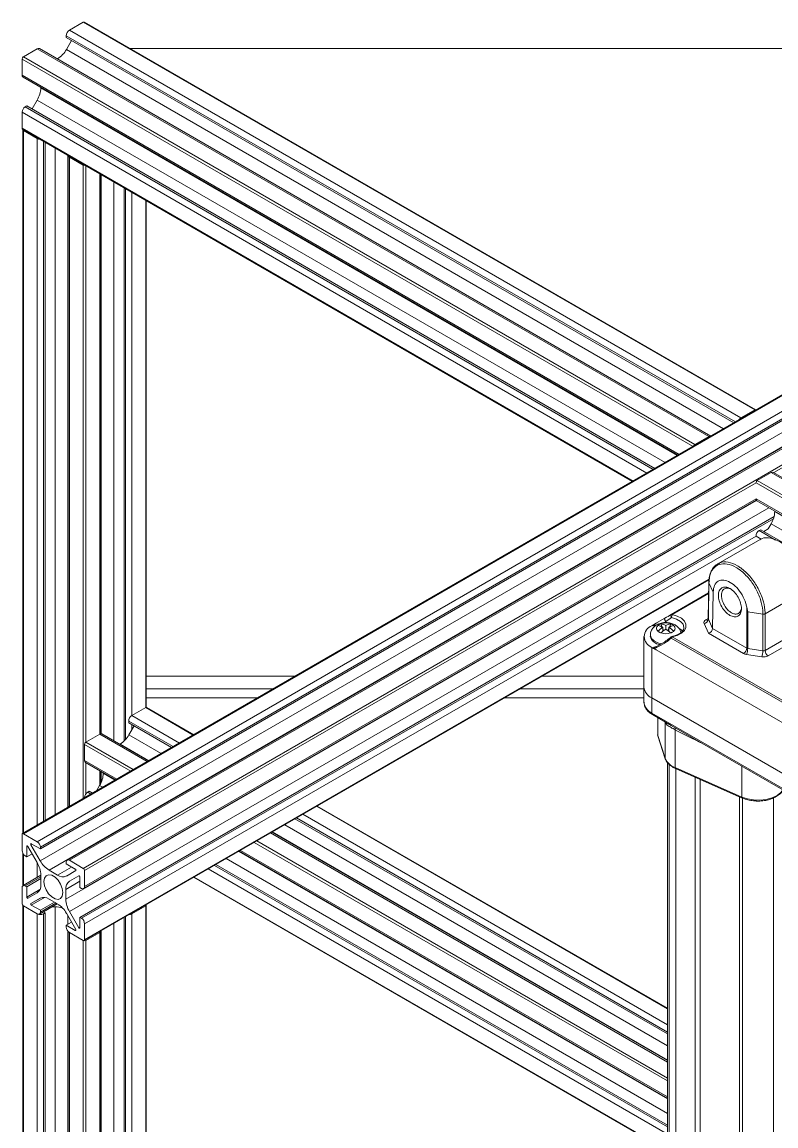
# Model space of a CAD drawing. Header units: millimetres. Extents: x -489 to 1607, y 116 to 1738.
# Drawn here: x 1122.7 to 1293.4, y 1488 to 1737.8 of the extents above; entities that cross this region are included whole.
import ezdxf

# ---------------------------------------------------------------- set-up
doc = ezdxf.new("R2010")
doc.units = ezdxf.units.MM

msp = doc.modelspace()

# ---------------------------------------------------------------- linework, layer by layer
at = {"color": 7, "linetype": 'Continuous', "lineweight": 15}
for p, q in [((1441.03, 1737.81), (1122.83, 1554.12)), ((1441.23, 1737.79), (1123.03, 1554.1)), ((1136.61, 1737.79), (1133.46, 1735.98)), ((1288.64, 1650.03), (1136.61, 1737.79)), ((1288.84, 1650.05), (1136.81, 1737.81)), ((1126.18, 1552.28), (1444.38, 1735.98)), ((1126.89, 1551.06), (1445.08, 1734.75)), ((1445.08, 1734.34), (1126.89, 1550.65)), ((1132.76, 1734.75), (1132.76, 1734.34)), ((1283.89, 1647.1), (1132.76, 1734.34)), ((1133.46, 1735.98), (1285.49, 1648.21)), ((1126.18, 1731.77), (1123.03, 1729.95)), ((1278.21, 1644.01), (1126.18, 1731.77)), ((1278.67, 1644.08), (1126.68, 1731.82)), ((1133.95, 1733.65), (1132.79, 1731.64)), ((1451.16, 1731.82), (1132.96, 1548.13)), ((1451.66, 1731.77), (1133.46, 1548.08)), ((1430.67, 1731.83), (1147.17, 1731.83)), ((1122.75, 1729.46), (1122.75, 1725.83)), ((1123.03, 1729.95), (1275.06, 1642.19)), ((1126.85, 1547.95), (1445.05, 1731.64)), ((1447.05, 1729.53), (1128.85, 1545.84)), ((1130.79, 1729.53), (1130.72, 1729.49)), ((1136.61, 1546.26), (1454.81, 1729.95)), ((1122.96, 1725.37), (1271.22, 1639.78)), ((1126.99, 1723.04), (1126.99, 1722.96)), ((1126.16, 1720.17), (1125, 1718.16)), ((1122.75, 1717.42), (1122.75, 1713.79)), ((1123.81, 1718.85), (1123.46, 1718.65)), ((1123.81, 1718.85), (1266, 1636.77)), ((1122.83, 1713.6), (1260.96, 1633.86)), ((1122.92, 1713.46), (1122.92, 1554.17)), ((1126.18, 1711.48), (1123.03, 1713.3)), ((1127.95, 1710.65), (1127.95, 1557.07)), ((1133.17, 1707.64), (1133.17, 1560.09)), ((1136.61, 1705.46), (1133.46, 1707.28)), ((1140.61, 1576.73), (1140.61, 1703.34)), ((1145.84, 1575.09), (1145.84, 1700.32)), ((1150.87, 1582.69), (1150.87, 1697.42)), ((1288.64, 1650.03), (1285.49, 1648.21)), ((1278.21, 1644.01), (1275.06, 1642.19)), ((1292.35, 1635.84), (1289.2, 1634.03)), ((1444.38, 1548.08), (1292.35, 1635.84)), ((1444.88, 1548.13), (1292.85, 1635.89)), ((1289.2, 1634.03), (1441.23, 1546.26)), ((1136.68, 1541.68), (1288.98, 1629.6)), ((1289.13, 1629.44), (1441.16, 1541.68)), ((1293.16, 1627.12), (1293.16, 1627.03)), ((1293.16, 1627.03), (1445.19, 1539.26)), ((1135.83, 1535.16), (1293.01, 1625.9)), ((1292.33, 1624.24), (1291.67, 1623.08)), ((1444.36, 1536.48), (1292.33, 1624.24)), ((1289.98, 1622.92), (1289.63, 1622.72)), ((1289.98, 1622.92), (1442.01, 1535.16)), ((1289.86, 1620.73), (1280.25, 1615.19)), ((1280.31, 1615.09), (1280.48, 1615.21)), ((1136.81, 1529.91), (1278.29, 1611.59)), ((1278.24, 1611.13), (1278.12, 1602.72)), ((1278.26, 1610.88), (1278.13, 1602.64)), ((1278.26, 1610.88), (1279.22, 1608.8)), ((1300.54, 1609.41), (1290.98, 1603.89)), ((1269.72, 1603.72), (1278.2, 1608.62)), ((1279.22, 1608.8), (1279.09, 1600.58)), ((1286.81, 1605.4), (1287.04, 1604.34)), ((1286.81, 1596.12), (1286.81, 1605.4)), ((1290.49, 1603.82), (1287.04, 1604.34)), ((1287.04, 1604.34), (1287.04, 1596.04)), ((1266.05, 1601.6), (1268.25, 1602.87)), ((1269.71, 1603.72), (1269.73, 1603.73)), ((1278.13, 1602.64), (1279.09, 1600.57)), ((1290.49, 1595.51), (1290.49, 1603.82)), ((1290.98, 1603.89), (1290.98, 1595.58)), ((1265.32, 1601.18), (1265.72, 1601.41)), ((1266.69, 1601.22), (1266.77, 1601.27)), ((1266.7, 1601.22), (1266.69, 1601.22)), ((1266.7, 1599.96), (1266.69, 1599.95)), ((1266.77, 1599.91), (1266.69, 1599.95)), ((1267.31, 1601.59), (1267.4, 1601.63)), ((1267.4, 1599.54), (1267.31, 1599.59)), ((1267.41, 1601.63), (1267.4, 1601.63)), ((1267.69, 1600.87), (1267.4, 1601.63)), ((1267.41, 1599.55), (1267.4, 1599.54)), ((1267.79, 1599.89), (1267.79, 1600.82)), ((1268.01, 1600.06), (1267.79, 1600.61)), ((1268.5, 1600.42), (1268.5, 1601.23)), ((1268.99, 1600.06), (1269.21, 1600.61)), ((1269.21, 1599.89), (1269.21, 1600.82)), ((1269.31, 1600.87), (1269.6, 1601.63)), ((1269.6, 1601.63), (1269.59, 1601.63)), ((1269.6, 1599.54), (1269.59, 1599.55)), ((1269.6, 1601.63), (1269.68, 1601.59)), ((1269.68, 1599.59), (1269.6, 1599.54)), ((1270.23, 1601.27), (1270.31, 1601.22)), ((1270.31, 1599.95), (1270.23, 1599.91)), ((1270.31, 1601.22), (1270.3, 1601.22)), ((1270.31, 1599.95), (1270.3, 1599.96)), ((1278.2, 1599.47), (1277.17, 1601.69)), ((1286.11, 1594.9), (1278.2, 1599.47)), ((1279.09, 1600.58), (1286.81, 1596.12)), ((1290.98, 1595.58), (1300.66, 1601.17)), ((1301.78, 1600.19), (1291.68, 1594.37)), ((1263.56, 1598.73), (1263.56, 1587.3)), ((1265, 1599.03), (1265, 1598.81)), ((1268.25, 1597.56), (1266.05, 1596.29)), ((1268.25, 1597.27), (1266.05, 1596)), ((1301.98, 1579.77), (1269.72, 1598.4)), ((1269.87, 1598.75), (1269.87, 1598.75)), ((1269.97, 1598.66), (1302.23, 1580.04)), ((1265.32, 1584.85), (1265.32, 1596.28)), ((1265.72, 1596.05), (1265.32, 1596.28)), ((1299.97, 1576.28), (1266.35, 1595.69)), ((1290.24, 1594.14), (1286.78, 1594.68)), ((1287.04, 1596.04), (1290.49, 1595.51)), ((1150.87, 1589.78), (1184.61, 1589.78)), ((1240.52, 1589.78), (1263.56, 1589.78)), ((1150.87, 1586.89), (1179.61, 1586.89)), ((1235.52, 1586.89), (1263.56, 1586.89)), ((1263.56, 1587.3), (1263.56, 1583.87)), ((1176.07, 1584.85), (1150.87, 1584.85)), ((1263.56, 1584.85), (1231.98, 1584.85)), ((1299.97, 1564.85), (1265.32, 1584.85)), ((1265.32, 1584.85), (1265.32, 1581.42)), ((1150.75, 1582.65), (1147.6, 1580.83)), ((1161.62, 1576.51), (1150.95, 1582.67)), ((1146.9, 1579.61), (1146.9, 1579.2)), ((1265.32, 1581.42), (1299.97, 1561.42)), ((1265.48, 1581.05), (1269.71, 1578.62)), ((1266.66, 1580.38), (1266.66, 1576.57)), ((1268.36, 1579.35), (1268.36, 1571.18)), ((1156.59, 1573.61), (1146.9, 1579.2)), ((1148.09, 1578.51), (1146.93, 1576.5)), ((1269.71, 1578.62), (1300.13, 1561.05)), ((1270.62, 1577.6), (1270.62, 1569.06)), ((1136.89, 1574.32), (1136.89, 1570.69)), ((1140.32, 1576.63), (1137.17, 1574.81)), ((1151.37, 1570.59), (1140.82, 1576.68)), ((1144.93, 1574.39), (1144.86, 1574.35)), ((1266.69, 1576.36), (1268.36, 1571.18)), ((1266.71, 1576.26), (1268.37, 1571.08)), ((1137.1, 1570.23), (1143.92, 1566.29)), ((1268.88, 1570.22), (1268.88, 1464.11)), ((1140.61, 1565.63), (1140.61, 1568.2)), ((1141.13, 1567.9), (1141.13, 1567.81)), ((1270.62, 1569.06), (1285.72, 1562.41)), ((1270.72, 1568.83), (1285.82, 1562.18)), ((1270.76, 1568.82), (1270.76, 1458.31)), ((1140.31, 1565.03), (1139.6, 1563.8)), ((1136.89, 1562.28), (1136.89, 1562.24)), ((1137.95, 1563.71), (1137.6, 1563.5)), ((1137.95, 1563.71), (1138.7, 1563.28)), ((1268.88, 1514.59), (1189.58, 1560.37)), ((1268.88, 1508.78), (1184.54, 1557.47)), ((1268.88, 1502.75), (1179.32, 1554.45)), ((1122.75, 1553.94), (1122.75, 1550.3)), ((1126.18, 1552.28), (1123.03, 1554.1)), ((1124.84, 1551.83), (1126.89, 1550.65)), ((1122.92, 1549.68), (1122.92, 1542.32)), ((1123.81, 1548.87), (1123.81, 1551.24)), ((1123.81, 1548.87), (1125, 1549.56)), ((1124.05, 1551.21), (1126.16, 1547.56)), ((1126.85, 1547.95), (1124.74, 1551.61)), ((1126.89, 1551.06), (1126.89, 1550.65)), ((1171.88, 1550.16), (1268.88, 1494.16)), ((1123.81, 1548.87), (1123.46, 1549.08)), ((1132.76, 1547.26), (1132.76, 1547.67)), ((1132.76, 1547.26), (1134.8, 1546.08)), ((1136.61, 1546.26), (1133.46, 1548.08)), ((1166.65, 1547.14), (1268.88, 1488.13)), ((1126.99, 1544.68), (1122.96, 1542.35)), ((1126.99, 1544.77), (1126.99, 1542.53)), ((1130.79, 1544.72), (1128.85, 1545.84)), ((1134.9, 1545.74), (1132.79, 1544.52)), ((1133.48, 1543.33), (1135.59, 1544.55)), ((1135.83, 1544.3), (1135.83, 1541.93)), ((1136.89, 1542.14), (1136.89, 1545.77)), ((1122.75, 1541.89), (1122.75, 1538.26)), ((1123.46, 1542.3), (1123.81, 1542.1)), ((1126.99, 1543.93), (1123.81, 1542.1)), ((1123.81, 1539.73), (1123.81, 1542.1)), ((1136.18, 1541.73), (1135.83, 1541.93)), ((1161.62, 1544.23), (1268.88, 1482.32)), ((1126.16, 1540.7), (1124.05, 1539.48)), ((1124.74, 1538.29), (1126.85, 1539.51)), ((1128.85, 1539.31), (1130.79, 1538.19)), ((1132.65, 1539.26), (1132.65, 1541.5)), ((1122.92, 1537.87), (1122.92, 1378.71)), ((1126.18, 1535.95), (1123.03, 1537.77)), ((1123.03, 1537.77), (1123.03, 1378.54)), ((1126.89, 1536.77), (1124.84, 1537.95)), ((1126.68, 1535.9), (1130.72, 1538.23)), ((1126.89, 1536.77), (1130.07, 1538.61)), ((1126.89, 1536.77), (1126.89, 1536.36)), ((1130.27, 1537.54), (1129.51, 1537.54)), ((1130.27, 1378.31), (1130.27, 1537.54)), ((1150.75, 1537.77), (1147.6, 1535.95)), ((1150.75, 1378.54), (1150.75, 1537.77)), ((1150.87, 1481.07), (1150.87, 1538.03)), ((1150.87, 1378.71), (1150.87, 1537.93)), ((1126.18, 1376.73), (1126.18, 1535.95)), ((1127.53, 1536.4), (1127.95, 1536.16)), ((1127.95, 1536.16), (1127.59, 1535.95)), ((1127.59, 1376.73), (1127.59, 1535.95)), ((1127.95, 1536.16), (1127.95, 1376.93)), ((1132.79, 1536.08), (1134.9, 1532.42)), ((1135.59, 1532.82), (1133.48, 1536.48)), ((1135.83, 1535.16), (1135.83, 1532.79)), ((1135.83, 1535.16), (1136.18, 1534.95)), ((1145.84, 1376.93), (1145.84, 1535.12)), ((1147.6, 1535.95), (1147.6, 1376.73)), ((1133.95, 1534.07), (1132.76, 1533.38)), ((1132.76, 1532.97), (1132.76, 1533.38)), ((1134.8, 1532.2), (1132.76, 1533.38)), ((1133.17, 1531.99), (1133.17, 1372.93)), ((1136.61, 1529.93), (1133.46, 1531.75)), ((1133.46, 1531.75), (1133.46, 1372.52)), ((1136.89, 1530.09), (1136.89, 1533.73)), ((1140.32, 1531.75), (1137.17, 1529.93)), ((1140.32, 1372.52), (1140.32, 1531.75)), ((1140.61, 1372.93), (1140.61, 1532.11)), ((1136.61, 1370.71), (1136.61, 1529.93)), ((1137.17, 1529.93), (1137.17, 1370.71))]:
    msp.add_line(p, q, dxfattribs=at)
at = {"color": 8, "linetype": 'Continuous', "lineweight": 15}
for p, q in [((1284.24, 1647.3), (1132.76, 1734.75)), ((1274.66, 1641.77), (1122.75, 1729.46)), ((1278.74, 1644.12), (1130.79, 1729.53)), ((1132.79, 1731.64), (1281.57, 1645.76)), ((1122.75, 1725.83), (1271.51, 1639.95)), ((1126.99, 1722.96), (1271.14, 1639.74)), ((1268.32, 1638.11), (1126.16, 1720.17)), ((1264.23, 1635.75), (1122.75, 1717.42)), ((1265.64, 1636.56), (1123.46, 1718.65)), ((1122.75, 1713.79), (1261.08, 1633.93)), ((1123.03, 1713.3), (1123.03, 1554.24)), ((1126.18, 1556.05), (1126.18, 1711.48)), ((1127.59, 1556.87), (1127.59, 1710.86)), ((1130.27, 1558.41), (1130.27, 1709.31)), ((1133.09, 1707.68), (1133.09, 1560.04)), ((1133.46, 1707.28), (1133.46, 1560.26)), ((1136.61, 1562.07), (1136.61, 1705.46)), ((1137.17, 1705.32), (1137.17, 1574.81)), ((1140.32, 1576.63), (1140.32, 1703.51)), ((1140.69, 1576.72), (1140.69, 1703.3)), ((1143.52, 1701.66), (1143.52, 1575.12)), ((1146.19, 1575.46), (1146.19, 1700.12)), ((1147.6, 1699.3), (1147.6, 1580.83)), ((1150.75, 1582.65), (1150.75, 1697.49)), ((1299.07, 1639.39), (1292.93, 1635.85)), ((1288.92, 1633.54), (1136.89, 1545.77)), ((1440.95, 1545.77), (1288.92, 1633.54)), ((1132.65, 1539.26), (1289.02, 1629.54)), ((1136.89, 1542.14), (1288.92, 1629.9)), ((1288.92, 1629.9), (1440.95, 1542.14)), ((1291.82, 1627.89), (1133.48, 1536.48)), ((1136.18, 1534.95), (1292.87, 1625.4)), ((1293.33, 1620.58), (1289.63, 1622.72)), ((1291.66, 1623.08), (1290.69, 1622.51)), ((1288.92, 1621.49), (1136.89, 1533.73)), ((1290.1, 1620.81), (1288.92, 1621.49)), ((1136.89, 1530.09), (1278.3, 1611.73)), ((1278.2, 1608.45), (1269.97, 1603.7)), ((1268.5, 1602.15), (1267.97, 1601.85)), ((1268.5, 1601.87), (1268.5, 1602.15)), ((1277.55, 1602.52), (1278.12, 1602.85)), ((1271.94, 1599.66), (1271.89, 1599.72)), ((1161.5, 1576.44), (1150.75, 1582.65)), ((1156.94, 1573.81), (1146.9, 1579.61)), ((1147.6, 1580.83), (1158.36, 1574.63)), ((1266.69, 1580.36), (1266.69, 1576.36)), ((1268.36, 1579.4), (1268.36, 1579.35)), ((1147.6, 1578.79), (1147.6, 1577.67)), ((1147.36, 1568.28), (1136.89, 1574.32)), ((1137.17, 1574.81), (1147.93, 1568.61)), ((1151.07, 1570.42), (1140.32, 1576.63)), ((1151.44, 1570.63), (1144.93, 1574.39)), ((1146.93, 1576.5), (1154.27, 1572.27)), ((1136.89, 1570.69), (1144.21, 1566.46)), ((1137.17, 1570.19), (1137.17, 1563.1)), ((1269.27, 1569.77), (1269.27, 1463.26)), ((1285.72, 1569.37), (1285.72, 1562.41)), ((1140.32, 1565.05), (1140.32, 1568.37)), ((1140.69, 1565.8), (1140.69, 1568.16)), ((1141.13, 1567.81), (1143.84, 1566.25)), ((1275.15, 1566.88), (1275.15, 1456.36)), ((1141.02, 1564.62), (1140.31, 1565.03)), ((1276.28, 1566.38), (1276.28, 1456.09)), ((1276.3, 1566.38), (1276.3, 1456.07)), ((1136.93, 1562.26), (1136.89, 1562.28)), ((1138.34, 1563.07), (1137.6, 1563.5)), ((1285.15, 1562.48), (1285.15, 1452.02)), ((1285.87, 1562.17), (1285.87, 1451.51)), ((1292.85, 1562.17), (1292.85, 1451.51)), ((1268.88, 1514.46), (1189.46, 1560.31)), ((1268.88, 1509.19), (1184.9, 1557.67)), ((1186.31, 1558.49), (1268.88, 1510.82)), ((1268.88, 1502.41), (1179.03, 1554.28)), ((1268.88, 1502.84), (1179.4, 1554.5)), ((1182.22, 1556.13), (1268.88, 1506.1)), ((1124.98, 1551.75), (1124.74, 1551.61)), ((1268.88, 1498.13), (1175.32, 1552.14)), ((1175.88, 1552.47), (1268.88, 1498.78)), ((1123.03, 1549.49), (1123.03, 1542.39)), ((1123.95, 1551.32), (1123.81, 1551.24)), ((1171.8, 1550.11), (1268.88, 1494.07)), ((1172.17, 1550.32), (1268.88, 1494.5)), ((1126.18, 1544.21), (1126.18, 1547.53)), ((1268.88, 1487.72), (1166.3, 1546.94)), ((1268.88, 1490.8), (1168.97, 1548.48)), ((1123.46, 1542.3), (1126.99, 1544.34)), ((1130.79, 1544.72), (1133.97, 1546.56)), ((1133.48, 1543.33), (1135.6, 1544.56)), ((1161.74, 1544.3), (1268.88, 1482.45)), ((1268.88, 1486.08), (1164.88, 1546.12)), ((1135.83, 1543.34), (1132.65, 1541.5)), ((1123.81, 1539.73), (1126.8, 1541.46)), ((1124.74, 1538.29), (1126.88, 1539.52)), ((1127.83, 1539.68), (1124.84, 1537.95)), ((1126.89, 1536.36), (1130.42, 1538.4)), ((1133.09, 1535.55), (1133.09, 1533.58)), ((1146.19, 1376.73), (1146.19, 1535.33)), ((1133.09, 1532.08), (1133.09, 1377.63)), ((1134.8, 1532.2), (1134.94, 1532.28)), ((1135.59, 1532.82), (1135.83, 1532.96)), ((1140.69, 1377.63), (1140.69, 1532.15)), ((1143.52, 1533.78), (1143.52, 1378.31))]:
    msp.add_line(p, q, dxfattribs=at)
at = {"color": 7, "linetype": 'Continuous', "lineweight": 15, "flags": 128}
for points in [[(1122.75, 1713.79), (1122.76, 1713.73), (1122.77, 1713.67), (1122.8, 1713.63), (1122.83, 1713.6), (1122.83, 1713.6)], [(1268.25, 1602.87), (1268.22, 1602.84), (1268.21, 1602.77), (1268.22, 1602.69), (1268.25, 1602.58), (1268.3, 1602.47), (1268.36, 1602.36), (1268.42, 1602.25), (1268.5, 1602.15)], [(1269.81, 1603.02), (1269.74, 1603.11), (1269.68, 1603.21), (1269.64, 1603.32), (1269.62, 1603.42), (1269.62, 1603.52), (1269.63, 1603.61), (1269.67, 1603.68), (1269.72, 1603.72)], [(1269.97, 1603.7), (1271.1, 1603.37), (1272.04, 1602.88), (1272.71, 1602.25), (1273.06, 1601.55), (1273.06, 1600.81), (1272.71, 1600.11), (1272.04, 1599.49), (1271.1, 1598.99), (1269.97, 1598.66)], [(1271.4, 1600.65), (1271.82, 1600.37), (1272.25, 1599.93)], [(1266.66, 1576.57), (1266.66, 1576.5), (1266.69, 1576.36)], [(1266.69, 1576.36), (1266.7, 1576.28), (1266.71, 1576.26)], [(1268.36, 1571.18), (1268.37, 1571.1), (1268.37, 1571.08)], [(1124.74, 1551.61), (1124.72, 1551.66), (1124.7, 1551.72), (1124.7, 1551.77), (1124.71, 1551.81), (1124.73, 1551.84), (1124.76, 1551.85), (1124.8, 1551.85), (1124.84, 1551.83)], [(1123.81, 1551.24), (1123.82, 1551.28), (1123.83, 1551.31), (1123.86, 1551.33), (1123.9, 1551.34), (1123.94, 1551.33), (1123.98, 1551.3), (1124.02, 1551.26), (1124.05, 1551.21)], [(1131.98, 1540.77), (1131.85, 1539.99), (1131.47, 1539.46), (1130.9, 1539.24), (1130.2, 1539.35), (1129.45, 1539.78), (1128.74, 1540.48), (1128.17, 1541.37), (1127.79, 1542.33), (1127.66, 1543.26), (1127.79, 1544.04), (1128.17, 1544.57), (1128.74, 1544.8), (1129.45, 1544.68), (1130.2, 1544.25), (1130.9, 1543.55), (1131.47, 1542.66), (1131.85, 1541.7), (1131.98, 1540.77)], [(1134.8, 1546.08), (1134.84, 1546.05), (1134.88, 1546.01), (1134.91, 1545.96), (1134.93, 1545.9), (1134.94, 1545.85), (1134.94, 1545.81), (1134.93, 1545.77), (1134.9, 1545.74)], [(1135.59, 1544.55), (1135.62, 1544.56), (1135.66, 1544.56), (1135.7, 1544.53), (1135.74, 1544.5), (1135.78, 1544.45), (1135.81, 1544.4), (1135.83, 1544.35), (1135.83, 1544.3)], [(1124.05, 1539.48), (1124.02, 1539.47), (1123.98, 1539.48), (1123.94, 1539.5), (1123.9, 1539.53), (1123.86, 1539.58), (1123.83, 1539.63), (1123.82, 1539.68), (1123.81, 1539.73)], [(1124.84, 1537.95), (1124.8, 1537.98), (1124.76, 1538.02), (1124.73, 1538.07), (1124.71, 1538.13), (1124.7, 1538.18), (1124.7, 1538.23), (1124.72, 1538.26), (1124.74, 1538.29)], [(1134.9, 1532.42), (1134.93, 1532.37), (1134.94, 1532.31), (1134.94, 1532.27), (1134.93, 1532.23), (1134.91, 1532.2), (1134.88, 1532.18), (1134.84, 1532.18), (1134.8, 1532.2)], [(1135.83, 1532.79), (1135.83, 1532.75), (1135.81, 1532.72), (1135.78, 1532.7), (1135.74, 1532.69), (1135.7, 1532.71), (1135.66, 1532.73), (1135.62, 1532.77), (1135.59, 1532.82)]]:
    msp.add_lwpolyline(points, dxfattribs=at)
at = {"color": 8, "linetype": 'Continuous', "lineweight": 15, "flags": 128}
for points in [[(1272.6, 1600.75), (1272.6, 1600.77), (1272.4, 1601.5), (1271.83, 1602.15), (1270.94, 1602.68), (1269.81, 1603.02)], [(1265, 1599.03), (1265, 1598.95), (1265.24, 1598.3), (1265.83, 1597.73), (1266.71, 1597.3), (1267.46, 1597.1)], [(1268.25, 1597.56), (1268.25, 1597.56), (1268.22, 1597.53), (1268.21, 1597.46), (1268.22, 1597.38), (1268.25, 1597.27)], [(1269.72, 1598.4), (1269.67, 1598.48), (1269.63, 1598.54), (1269.62, 1598.58), (1269.62, 1598.61), (1269.62, 1598.62)], [(1269.87, 1598.75), (1269.88, 1598.75), (1269.91, 1598.74), (1269.94, 1598.71), (1269.97, 1598.66)], [(1265.32, 1581.42), (1265.33, 1581.3), (1265.36, 1581.2), (1265.41, 1581.11), (1265.48, 1581.05), (1265.48, 1581.05)], [(1285.72, 1562.41), (1286.97, 1561.99), (1288.37, 1561.75), (1289.81, 1561.71), (1291.24, 1561.88), (1292.55, 1562.23), (1293.68, 1562.76), (1294.55, 1563.43), (1295.01, 1564.01)]]:
    msp.add_lwpolyline(points, dxfattribs=at)
at = {"color": 7, "linetype": 'Continuous', "lineweight": 15}
for centre, radius, start, end in [((1136.73, 1737.63), 0.201, 65.6864, 125.6272), ((1134.29, 1734.68), 1.54, 122.603, 177.3965), ((1126.47, 1731.36), 0.503, 65.6849, 125.6249), ((1123.36, 1729.44), 0.615, 122.5967, 177.3996), ((1127.74, 1734.43), 5.77, 301.9557, 331.1438), ((1123.23, 1725.77), 0.479, 172.741, 235.9464), ((1121.22, 1723.15), 5.77, 328.856, 358.0437), ((1124.29, 1717.35), 1.54, 122.6054, 177.3946), ((1123.09, 1713.46), 0.173, 151.4507, 249.7241), ((1126.85, 1712.73), 1.42, 241.8375, 268.0503), ((1133.68, 1707.75), 0.524, 192.8421, 244.9769), ((1136.89, 1706.01), 0.618, 242.6984, 283.0312), ((1288.75, 1649.9), 0.173, 31.4721, 129.7067), ((1286.24, 1647.01), 1.42, 121.8296, 148.0478), ((1275.39, 1641.67), 0.618, 122.6939, 163.0258), ((1278.51, 1643.58), 0.524, 72.8429, 124.9701), ((1292.64, 1635.43), 0.503, 65.6849, 125.6249), ((1289.53, 1633.51), 0.615, 122.5967, 177.3996), ((1289.4, 1629.84), 0.479, 172.741, 235.9464), ((1287.39, 1627.22), 5.77, 328.856, 358.0437), ((1290.46, 1621.42), 1.54, 122.6054, 177.3946), ((1268.5, 1598.37), 3.43, 71.5152, 108.4848), ((1269.82, 1603.49), 0.252, 54.3892, 114.3063), ((1271.37, 1603.01), 1.56, 153.8505, 179.7748), ((1277.05, 1602.77), 1.09, 276.1131, 353.3136), ((1266.25, 1598.73), 2.62, 110.7834, 249.2164), ((1267.22, 1600.59), 0.812, 129.2924, 230.7076), ((1265.6, 1596.46), 4.88, 63.2737, 76.891), ((1272.45, 1593.82), 8.41, 123.6526, 133.1221), ((1268.01, 1599.75), 1.97, 110.7485, 129.2461), ((1269.39, 1597.36), 4.72, 116.1459, 123.8487), ((1268.01, 1601.43), 1.97, 230.7527, 249.2527), ((1258.21, 1584.44), 17.67, 58.9757, 61.0296), ((1266.3, 1596.87), 4.88, 63.2737, 76.891), ((1273.16, 1593.41), 8.41, 123.6526, 133.1221), ((1268.5, 1602.81), 3.43, 251.5151, 288.4853), ((1270.7, 1596.87), 4.88, 103.1089, 116.7265), ((1263.84, 1593.41), 8.41, 46.878, 56.3472), ((1271.4, 1596.46), 4.88, 103.1089, 116.7265), ((1264.54, 1593.82), 8.41, 46.878, 56.3472), ((1268.99, 1599.75), 1.97, 50.7527, 69.2527), ((1267.61, 1597.36), 4.72, 56.1513, 63.8541), ((1268.99, 1601.43), 1.97, 290.7519, 309.2427), ((1278.75, 1584.51), 17.59, 118.9657, 121.0289), ((1269.78, 1600.59), 0.812, 309.2912, 50.7078), ((1267.36, 1599.36), 2.43, 193.1007, 265.548), ((1269.97, 1598.26), 0.5, 101.0153, 134.0308), ((1270.35, 1598.05), 0.722, 121.9584, 151.1406), ((1285.28, 1596.2), 1.54, 302.6289, 357.083), ((1283.23, 1596.06), 3.81, 338.7667, 359.7477), ((1286.68, 1595.52), 3.81, 338.7679, 359.7456), ((1292.51, 1595.66), 1.54, 182.9165, 237.3717), ((1266.56, 1587.6), 3.02, 185.6949, 245.625), ((1150.87, 1582.49), 0.201, 65.7036, 125.61), ((1148.43, 1579.54), 1.54, 122.6052, 177.3943), ((1137.51, 1574.3), 0.615, 122.6046, 177.3966), ((1140.61, 1576.22), 0.503, 65.6849, 125.6249), ((1141.88, 1579.29), 5.77, 301.9548, 331.1447), ((1137.37, 1570.63), 0.479, 172.741, 235.9464), ((1271.91, 1572.7), 3.86, 203.1526, 250.5017), ((1135.37, 1568.01), 5.77, 328.8558, 358.0439), ((1138.43, 1562.21), 1.54, 122.6054, 177.3946), ((1122.92, 1553.96), 0.175, 50.7767, 189.2193), ((1125.35, 1550.99), 1.54, 2.6035, 57.397), ((1124.29, 1550.37), 1.54, 182.6057, 237.3948), ((1121.22, 1544.57), 5.77, 1.9555, 31.1445), ((1131.91, 1550.74), 5.77, 208.8564, 238.0441), ((1133.19, 1547.74), 0.437, 50.7922, 189.2185), ((1131.96, 1546.36), 2.01, 234.3841, 294.3125), ((1136.28, 1545.74), 0.615, 2.6032, 57.4018), ((1123.18, 1541.96), 0.437, 50.7961, 189.2132), ((1124.99, 1542.33), 2.01, 305.697, 5.6219), ((1134.65, 1541.7), 2.01, 125.6968, 185.6214), ((1136.46, 1542.07), 0.437, 230.7976, 9.2117), ((1127.68, 1537.67), 2.01, 54.3822, 114.3145), ((1138.42, 1539.46), 5.77, 181.9563, 211.144), ((1123.36, 1538.29), 0.615, 182.6038, 237.3962), ((1130.29, 1530.97), 6.56, 76.2977, 90.1859), ((1127.74, 1533.29), 5.77, 28.8556, 58.0449), ((1150.69, 1537.93), 0.172, 290.277, 28.5568), ((1126.46, 1536.29), 0.437, 230.7961, 9.2132), ((1126.89, 1537.32), 1.54, 242.6094, 297.3911), ((1135.36, 1533.66), 1.54, 2.6065, 57.394), ((1146.94, 1537.2), 1.42, 271.9522, 298.1591), ((1134.29, 1533.04), 1.54, 182.6054, 237.3946), ((1140.1, 1532.22), 0.524, 295.0239, 347.1611), ((1136.72, 1530.07), 0.175, 230.7976, 9.2132), ((1136.89, 1530.48), 0.615, 242.6119, 297.3881)]:
    msp.add_arc(centre, radius, start, end, dxfattribs=at)
at = {"color": 8, "linetype": 'Continuous', "lineweight": 15}
for centre, radius, start, end in [((1277.85, 1602.94), 0.513, 234.7254, 290.7365), ((1266.56, 1584.17), 3.02, 185.6949, 245.625), ((1269.87, 1577.75), 0.76, 348.7511, 31.8249), ((1270.84, 1569.02), 0.222, 169.8015, 238.2772), ((1285.94, 1562.37), 0.222, 169.8194, 238.2251)]:
    msp.add_arc(centre, radius, start, end, dxfattribs=at)
at = {"color": 7, "linetype": 'Continuous', "lineweight": 15}
for centre, major_axis, ratio, start_param, end_param in [((1268.25, 1602.87), (4.6, 2.66), 0.00007, 4.712348, 5.037569), ((1268.5, 1602.44), (4.1, 2.66), 0.049613, 4.680148, 5.005369), ((1278.62, 1601.91), (1.5, 0), 0.577244, 2.356233, 3.40343), ((1278.62, 1602.73), (0.5, 0.015), 0.576717, 3.115456, 3.386018), ((1267.1, 1601.39), (1.39, 0), 0.333297, 3.091083, 3.836168), ((1267.1, 1601.63), (1.21, 0.21), 0.231405, 2.577616, 3.377017), ((1278.2, 1600.28), (0.756, 0.691), 0.697934, 4.144149, 5.703025), ((1279.61, 1599.47), (-0.43, 1.37), 0.210773, 0.569142, 0.572336), ((1268.25, 1602.58), (3.25, 5.63), 0.577335, 3.927031, 4.252252), ((1287.17, 1595.51), (1.5, 0), 0.577332, 3.927029, 4.450552), ((1287.17, 1596.33), (0.5, 0), 0.597661, 3.927029, 4.450552), ((1290.62, 1594.98), (1.5, 0), 0.577332, 4.450552, 5.497749), ((1290.62, 1595.8), (0.5, 0), 0.597661, 4.450552, 5.497749)]:
    msp.add_ellipse(centre, major_axis=major_axis, ratio=ratio, start_param=start_param, end_param=end_param, dxfattribs=at)
at = {"color": 8, "linetype": 'Continuous', "lineweight": 15}
for centre, major_axis, ratio, start_param, end_param in [((1267.1, 1601.63), (1.21, 0.21), 0.231405, 3.377017, 3.993915), ((1267.1, 1596.08), (1.39, 0), 0.333297, 2.144999, 3.192102), ((1267.1, 1596.32), (1.21, 0.21), 0.231405, 2.15694, 3.624814), ((1278.82, 1575.5), (13.67, -6.11), 0.114664, 4.121492, 4.61374)]:
    msp.add_ellipse(centre, major_axis=major_axis, ratio=ratio, start_param=start_param, end_param=end_param, dxfattribs=at)
at = {"color": 7, "linetype": 'Continuous', "lineweight": 15}
for points, knots in [([(1300.54, 1609.41), (1300.49, 1610.02), (1300.41, 1611.19), (1299.87, 1613.06), (1299.12, 1614.8), (1297.94, 1616.8), (1296.28, 1618.78), (1294.2, 1620.35), (1292.15, 1621.15), (1290.63, 1621.16), (1289.95, 1620.74), (1289.79, 1620.64)], [0, 0, 0, 0, 0.1029, 0.200219, 0.291956, 0.378104, 0.532978, 0.665699, 0.798421, 0.953296, 1, 1, 1, 1]), ([(1280.47, 1615.28), (1280.22, 1615.14), (1279.66, 1614.84), (1279.02, 1614.06), (1278.53, 1613.03), (1278.28, 1611.98), (1278.27, 1611.23), (1278.26, 1610.94)], [0, 0, 0, 0, 0.18557, 0.406033, 0.628062, 0.856627, 1, 1, 1, 1]), ([(1290.49, 1603.82), (1290.49, 1604.09), (1290.45, 1605.12), (1290.02, 1607.14), (1288.86, 1609.76), (1287.18, 1612.16), (1285.59, 1613.62), (1283.97, 1614.67), (1282.35, 1615.3), (1280.5, 1615.17), (1279.12, 1614.17), (1278.38, 1612.61), (1278.29, 1611.36), (1278.26, 1610.88)], [0, 0, 0, 0, 0.036109, 0.137111, 0.245023, 0.352956, 0.460824, 0.500089, 0.60801, 0.715881, 0.823835, 0.931713, 1, 1, 1, 1]), ([(1279.34, 1614.36), (1279.35, 1614.38), (1279.36, 1614.42), (1279.4, 1614.44), (1279.42, 1614.45)], [0, 0, 0, 0, 0.419565, 1, 1, 1, 1]), ([(1278.26, 1610.88), (1278.25, 1610.91), (1278.23, 1610.96), (1278.25, 1611.03), (1278.3, 1611.1), (1278.36, 1611.14), (1278.39, 1611.16)], [0, 0, 0, 0, 0.250001, 0.499981, 0.749993, 1, 1, 1, 1]), ([(1286.81, 1605.4), (1286.76, 1605.68), (1286.56, 1606.59), (1285.86, 1608.19), (1284.6, 1609.9), (1283.1, 1611.12), (1281.59, 1611.63), (1280.32, 1611.39), (1279.42, 1610.43), (1279.28, 1609.34), (1279.22, 1608.8)], [0, 0, 0, 0, 0.058061, 0.192682, 0.327226, 0.461769, 0.596312, 0.730856, 0.865478, 1, 1, 1, 1]), ([(1282.99, 1603.53), (1282.65, 1603.78), (1281.97, 1604.26), (1281.1, 1605.46), (1280.54, 1606.8), (1280.34, 1608.11), (1280.55, 1609.17), (1281.14, 1609.85), (1282.01, 1610.01), (1283.04, 1609.67), (1284.06, 1608.83), (1284.93, 1607.66), (1285.49, 1606.32), (1285.7, 1605.01), (1285.48, 1603.94), (1284.89, 1603.27), (1284.02, 1603.08), (1283.33, 1603.38), (1282.99, 1603.53)], [0, 0, 0, 0, 0.062499, 0.124998, 0.1875, 0.250001, 0.312502, 0.375001, 0.437501, 0.5, 0.562499, 0.624999, 0.687498, 0.749999, 0.8125, 0.875002, 0.937501, 1, 1, 1, 1]), ([(1283.39, 1609.38), (1283.39, 1609.38), (1283.15, 1609.52), (1282.64, 1609.72), (1282.04, 1609.69), (1281.62, 1609.45), (1281.34, 1609.13), (1281.15, 1608.67), (1281.08, 1608.08), (1281.14, 1607.41), (1281.32, 1606.74), (1281.59, 1606.1), (1282.01, 1605.38), (1282.6, 1604.64), (1283.11, 1604.29), (1283.34, 1604.13)], [0, 0, 0, 0, 0.000025, 0.099328, 0.21552, 0.280258, 0.349253, 0.422502, 0.500014, 0.577526, 0.650782, 0.719779, 0.784518, 0.900707, 1, 1, 1, 1]), ([(1283.34, 1604.13), (1283.58, 1604.02), (1284.09, 1603.78), (1284.69, 1603.83), (1285.12, 1604.06), (1285.39, 1604.39), (1285.57, 1604.85), (1285.65, 1605.23), (1285.63, 1605.45), (1285.63, 1605.45)], [0, 0, 0, 0, 0.1985563, 0.4308675, 0.5602901, 0.6982281, 0.8446725, 0.9996168, 1, 1, 1, 1]), ([(1271.87, 1599.71), (1271.82, 1599.89), (1271.7, 1600.32), (1271.24, 1600.89), (1270.6, 1601.4), (1269.77, 1601.75), (1268.8, 1601.93), (1267.72, 1601.88), (1266.73, 1601.58), (1265.92, 1601.07), (1265.35, 1600.4), (1265.03, 1599.69), (1265.03, 1599.22), (1265.03, 1599.03)], [0, 0, 0, 0, 0.058908, 0.144909, 0.232221, 0.326683, 0.430643, 0.539983, 0.656412, 0.755946, 0.848516, 0.939393, 1, 1, 1, 1]), ([(1265.72, 1601.41), (1265.86, 1601.5), (1266.07, 1601.64), (1266.28, 1601.74), (1266.35, 1601.77)], [0, 0, 0, 0, 0.671736, 1, 1, 1, 1]), ([(1278.11, 1602.72), (1278.1, 1602.64), (1278.07, 1602.5), (1278.01, 1602.44), (1278.03, 1602.46), (1278.05, 1602.47), (1278.05, 1602.47)], [0, 0, 0, 0, 0.478055, 0.75145, 0.959105, 1, 1, 1, 1]), ([(1290.49, 1603.82), (1290.54, 1603.81), (1290.62, 1603.8), (1290.75, 1603.81), (1290.88, 1603.84), (1290.94, 1603.88), (1290.98, 1603.89)], [0, 0, 0, 0, 0.250027, 0.50001, 0.750014, 1, 1, 1, 1]), ([(1265.63, 1601.23), (1265.63, 1601.22), (1265.7, 1601.15), (1265.79, 1601.11), (1265.88, 1601.08)], [0, 0, 0, 0, 0.056569, 1, 1, 1, 1]), ([(1272.58, 1600.75), (1272.57, 1600.61), (1272.55, 1600.31), (1272.19, 1599.81), (1271.57, 1599.31), (1270.95, 1599.07), (1270.64, 1598.95)], [0, 0, 0, 0, 0.227112, 0.475119, 0.740481, 1, 1, 1, 1]), ([(1269.62, 1598.62), (1269.51, 1598.51), (1269.08, 1598.11), (1268.6, 1597.79), (1268.25, 1597.56)], [0, 0, 0, 0, 0.2605863, 1, 1, 1, 1]), ([(1270.64, 1598.95), (1270.64, 1598.95), (1270.42, 1598.84), (1270.15, 1598.8), (1269.87, 1598.75)], [0, 0, 0, 0, 0.0014412, 1, 1, 1, 1]), ([(1266.35, 1595.69), (1266.26, 1595.74), (1266.11, 1595.84), (1265.9, 1595.97), (1265.78, 1596.02), (1265.72, 1596.05)], [0, 0, 0, 0, 0.407191, 0.702188, 1, 1, 1, 1]), ([(1266.04, 1596.29), (1266.05, 1596.29), (1266.08, 1596.31), (1266.11, 1596.32), (1266.13, 1596.33)], [0, 0, 0, 0, 0.39774, 1, 1, 1, 1]), ([(1266.05, 1596), (1266.05, 1596), (1266.07, 1595.96), (1266.15, 1595.83), (1266.26, 1595.75), (1266.35, 1595.69)], [0, 0, 0, 0, 0.011346, 0.301908, 1, 1, 1, 1]), ([(1263.57, 1583.86), (1263.6, 1583.58), (1263.64, 1583.01), (1264.09, 1582.22), (1264.71, 1581.55), (1265.25, 1581.21), (1265.48, 1581.05)], [0, 0, 0, 0, 0.244487, 0.509815, 0.783429, 1, 1, 1, 1]), ([(1270.62, 1577.6), (1270.29, 1577.79), (1269.78, 1578.08), (1269.01, 1578.53), (1268.57, 1578.85), (1268.4, 1579.26), (1268.36, 1579.35)], [0, 0, 0, 0, 0.294034, 0.452907, 0.874427, 1, 1, 1, 1]), ([(1266.67, 1576.57), (1266.66, 1576.55), (1266.64, 1576.45), (1266.68, 1576.34), (1266.71, 1576.26)], [0, 0, 0, 0, 0.189417, 1, 1, 1, 1]), ([(1268.37, 1571.08), (1268.44, 1570.92), (1268.61, 1570.48), (1269.12, 1569.83), (1269.87, 1569.24), (1270.47, 1568.95), (1270.72, 1568.83)], [0, 0, 0, 0, 0.172641, 0.472274, 0.780138, 1, 1, 1, 1]), ([(1285.82, 1562.18), (1286.03, 1562.1), (1286.61, 1561.87), (1287.66, 1561.6), (1288.53, 1561.54), (1288.95, 1561.51)], [0, 0, 0, 0, 0.216779, 0.626818, 1, 1, 1, 1]), ([(1288.95, 1561.51), (1288.99, 1561.5), (1289.48, 1561.45), (1290.45, 1561.53), (1291.78, 1561.76), (1292.99, 1562.19), (1294, 1562.78), (1294.71, 1563.39), (1294.93, 1563.84), (1295.02, 1564.01)], [0, 0, 0, 0, 0.015563, 0.191104, 0.366933, 0.543456, 0.721176, 0.900184, 1, 1, 1, 1])]:
    msp.add_open_spline(points, degree=3, knots=knots, dxfattribs=at)
at = {"color": 8, "linetype": 'Continuous', "lineweight": 15}
msp.add_open_spline([(1280.48, 1615.21), (1280.58, 1615.29), (1281.13, 1615.73), (1282.62, 1615.65), (1284.26, 1615.06), (1285.93, 1613.98), (1287.56, 1612.48), (1289.29, 1610), (1290.48, 1607.31), (1290.93, 1605.23), (1290.97, 1604.17), (1290.98, 1603.89)], degree=3, knots=[0, 0, 0, 0, 0.030341, 0.176512, 0.322683, 0.375831, 0.522005, 0.668177, 0.814355, 0.951164, 1, 1, 1, 1], dxfattribs=at)

doc.saveas('drawing.dxf')
